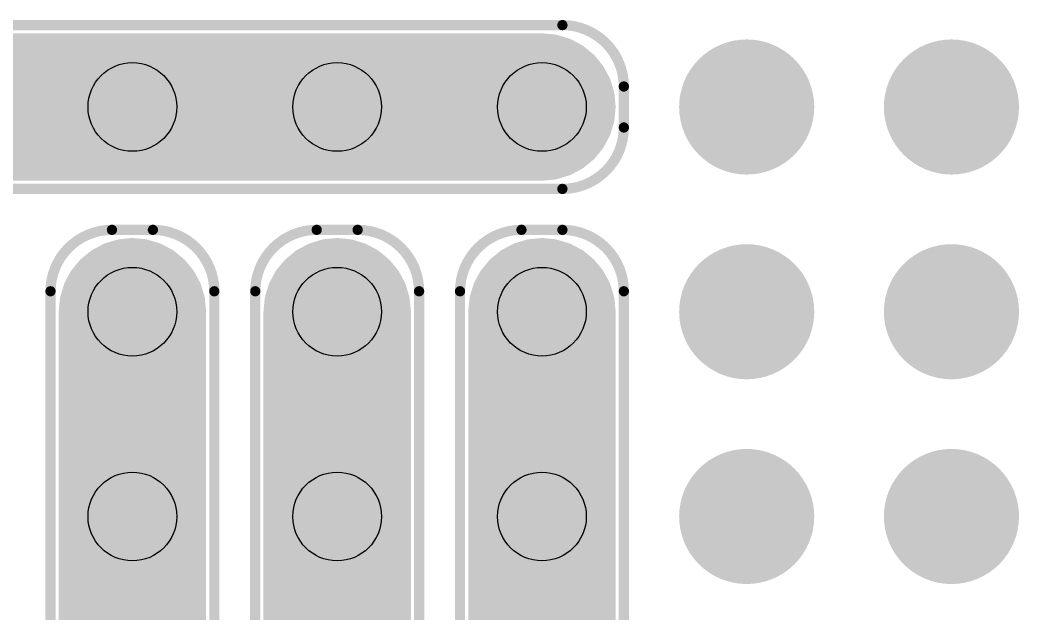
# Model space of a CAD drawing. Extents: x -0.4 to 91.5, y -0.3 to 57.4.
# Drawn here: x 59.31 to 71.7, y 21.03 to 28.38 of the extents above; entities that cross this region are included whole.
import ezdxf

# ---------------------------------------------------------------- set-up
doc = ezdxf.new("R2010")
doc.units = 0
for name, color, linetype in [('1', 12, 'CONTINUOUS'), ('16', 132, 'CONTINUOUS'), ('18', 110, 'CONTINUOUS'), ('20', 53, 'CONTINUOUS'), ('21', 253, 'CONTINUOUS')]:
    doc.layers.add(name, color=color, linetype=linetype)

# ---------------------------------------------------------------- blocks, each defined once
blk = doc.blocks.new('ROUNDV')
at = {"const_width": 0.5}
blk.add_lwpolyline([(0, -0.25, 1), (0, 0.25, 1), (0, -0.25)], format="xyb", dxfattribs=at)

msp = doc.modelspace()

# ---------------------------------------------------------------- linework, layer by layer
at = {"layer": '1', "const_width": 0.3048}
for points in [[(37.6619, 28.0416), (65.9701, 28.0416)], [(37.846, 28.067), (65.786, 28.067)], [(65.786, 28.067), (65.9347, 28.0524)], [(65.9347, 28.0524), (66.0776, 28.009)], [(66.0776, 28.009), (66.2093, 27.9386)], [(66.2093, 27.9386), (66.3248, 27.8438)], [(37.2194, 27.7368), (66.4126, 27.7368)], [(66.3248, 27.8438), (66.4196, 27.7283)], [(66.4196, 27.7283), (66.49, 27.5966)], [(66.49, 27.5966), (66.5334, 27.4537)], [(37.0965, 27.432), (66.5355, 27.432)], [(66.5334, 27.4537), (66.548, 27.305)], [(66.548, 27.305), (66.5334, 27.1563)], [(37.1075, 27.1272), (66.5245, 27.1272)], [(66.5334, 27.1563), (66.49, 27.0134)], [(66.49, 27.0134), (66.4196, 26.8817)], [(66.4196, 26.8817), (66.3248, 26.7662)], [(37.2611, 26.8224), (66.371, 26.8224)], [(66.3248, 26.7662), (66.2093, 26.6714)], [(66.2093, 26.6714), (66.0776, 26.601)], [(65.786, 26.543), (37.846, 26.543)], [(65.9347, 26.5576), (65.786, 26.543)], [(66.0776, 26.601), (65.9347, 26.5576)], [(60.4144, 25.469), (60.5573, 25.5124)], [(60.5573, 25.5124), (60.706, 25.527)], [(60.706, 25.527), (60.8547, 25.5124)], [(60.8547, 25.5124), (60.9976, 25.469)], [(62.9544, 25.469), (63.0973, 25.5124)], [(63.0973, 25.5124), (63.246, 25.527)], [(63.246, 25.527), (63.3947, 25.5124)], [(63.3947, 25.5124), (63.5376, 25.469)], [(65.4944, 25.469), (65.6373, 25.5124)], [(65.6373, 25.5124), (65.786, 25.527)], [(65.786, 25.527), (65.9347, 25.5124)], [(65.9347, 25.5124), (66.0776, 25.469)], [(60.1672, 25.3038), (60.2827, 25.3986)], [(60.2827, 25.3986), (60.4144, 25.469)], [(60.9976, 25.469), (61.1293, 25.3986)], [(61.1293, 25.3986), (61.2448, 25.3038)], [(62.7072, 25.3038), (62.8227, 25.3986)], [(62.8227, 25.3986), (62.9544, 25.469)], [(63.5376, 25.469), (63.6693, 25.3986)], [(63.6693, 25.3986), (63.7848, 25.3038)], [(65.2472, 25.3038), (65.3627, 25.3986)], [(65.3627, 25.3986), (65.4944, 25.469)], [(66.0776, 25.469), (66.2093, 25.3986)], [(66.2093, 25.3986), (66.3248, 25.3038)], [(60.0724, 25.1883), (60.1672, 25.3038)], [(60.1627, 25.2984), (61.2493, 25.2984)], [(61.2448, 25.3038), (61.3396, 25.1883)], [(62.6124, 25.1883), (62.7072, 25.3038)], [(62.7027, 25.2984), (63.7893, 25.2984)], [(63.7848, 25.3038), (63.8796, 25.1883)], [(65.1524, 25.1883), (65.2472, 25.3038)], [(65.2427, 25.2984), (66.3293, 25.2984)], [(66.3248, 25.3038), (66.4196, 25.1883)], [(60.002, 25.0566), (60.0724, 25.1883)], [(61.3396, 25.1883), (61.41, 25.0566)], [(62.542, 25.0566), (62.6124, 25.1883)], [(63.8796, 25.1883), (63.95, 25.0566)], [(65.082, 25.0566), (65.1524, 25.1883)], [(66.4196, 25.1883), (66.49, 25.0566)], [(59.9586, 24.9137), (60.002, 25.0566)], [(61.41, 25.0566), (61.4534, 24.9137)], [(62.4986, 24.9137), (62.542, 25.0566)], [(63.95, 25.0566), (63.9934, 24.9137)], [(65.0386, 24.9137), (65.082, 25.0566)], [(66.49, 25.0566), (66.5334, 24.9137)], [(59.944, 24.765), (59.9586, 24.9137)], [(59.9829, 24.9936), (61.4291, 24.9936)], [(61.4534, 24.9137), (61.468, 24.765)], [(62.484, 24.765), (62.4986, 24.9137)], [(62.5229, 24.9936), (63.9691, 24.9936)], [(63.9934, 24.9137), (64.008, 24.765)], [(65.024, 24.765), (65.0386, 24.9137)], [(65.0629, 24.9936), (66.5091, 24.9936)], [(66.5334, 24.9137), (66.548, 24.765)], [(59.944, 14.605), (59.944, 24.765)], [(61.468, 24.765), (61.468, 14.605)], [(62.484, 14.605), (62.484, 24.765)], [(64.008, 24.765), (64.008, 14.605)], [(65.024, 14.605), (65.024, 24.765)], [(66.548, 24.765), (66.548, 14.605)], [(59.944, 24.6888), (61.468, 24.6888)], [(62.484, 24.6888), (64.008, 24.6888)], [(65.024, 24.6888), (66.548, 24.6888)], [(59.944, 24.384), (61.468, 24.384)], [(62.484, 24.384), (64.008, 24.384)], [(65.024, 24.384), (66.548, 24.384)], [(59.944, 24.0792), (61.468, 24.0792)], [(62.484, 24.0792), (64.008, 24.0792)], [(65.024, 24.0792), (66.548, 24.0792)], [(59.944, 23.7744), (61.468, 23.7744)], [(62.484, 23.7744), (64.008, 23.7744)], [(65.024, 23.7744), (66.548, 23.7744)], [(59.944, 23.4696), (61.468, 23.4696)], [(62.484, 23.4696), (64.008, 23.4696)], [(65.024, 23.4696), (66.548, 23.4696)], [(59.944, 23.1648), (61.468, 23.1648)], [(62.484, 23.1648), (64.008, 23.1648)], [(65.024, 23.1648), (66.548, 23.1648)], [(59.944, 22.86), (61.468, 22.86)], [(62.484, 22.86), (64.008, 22.86)], [(65.024, 22.86), (66.548, 22.86)], [(59.944, 22.5552), (61.468, 22.5552)], [(62.484, 22.5552), (64.008, 22.5552)], [(65.024, 22.5552), (66.548, 22.5552)], [(59.944, 22.2504), (61.468, 22.2504)], [(62.484, 22.2504), (64.008, 22.2504)], [(65.024, 22.2504), (66.548, 22.2504)], [(59.944, 21.9456), (61.468, 21.9456)], [(62.484, 21.9456), (64.008, 21.9456)], [(65.024, 21.9456), (66.548, 21.9456)], [(59.944, 21.6408), (61.468, 21.6408)], [(62.484, 21.6408), (64.008, 21.6408)], [(65.024, 21.6408), (66.548, 21.6408)], [(59.944, 21.336), (61.468, 21.336)], [(62.484, 21.336), (64.008, 21.336)], [(65.024, 21.336), (66.548, 21.336)], [(59.944, 21.0312), (61.468, 21.0312)], [(62.484, 21.0312), (64.008, 21.0312)], [(65.024, 21.0312), (66.548, 21.0312)]]:
    msp.add_lwpolyline(points, dxfattribs=at)
at = {"layer": '1', "const_width": 0.1524}
for points in [[(65.7935, 28.1428, 1), (65.7785, 27.9912)], [(65.786, 27.9908, 1), (65.786, 28.1432)], [(65.9568, 28.1253, 1), (65.9125, 27.9794)], [(65.9272, 27.9765, 1), (65.9421, 28.1282)], [(65.9701, 27.9654, 1), (65.9701, 28.1178)], [(66.1135, 28.0762, 1), (66.0417, 27.9418)], [(66.0555, 27.9361, 1), (66.0997, 28.0819)], [(66.2577, 27.9975, 1), (66.161, 27.8797)], [(66.1734, 27.8714, 1), (66.2453, 28.0058)], [(66.3837, 27.8922, 1), (66.2659, 27.7955)], [(66.2765, 27.7849, 1), (66.3732, 27.9027)], [(66.4126, 27.6606, 1), (66.4126, 27.813)], [(66.4868, 27.7643, 1), (66.3524, 27.6924)], [(66.3607, 27.68, 1), (66.4785, 27.7767)], [(66.5629, 27.6187, 1), (66.4171, 27.5745)], [(66.4228, 27.5607, 1), (66.5572, 27.6325)], [(66.6092, 27.4611, 1), (66.4575, 27.4462)], [(66.4604, 27.4315, 1), (66.6063, 27.4758)], [(66.5355, 27.3558, 1), (66.5355, 27.5082)], [(66.6238, 27.2975, 1), (66.4722, 27.3125)], [(66.4722, 27.2975, 1), (66.6238, 27.3125)], [(66.6063, 27.1342, 1), (66.4604, 27.1785)], [(66.5245, 27.051, 1), (66.5245, 27.2034)], [(66.5572, 26.9775, 1), (66.4228, 27.0493)], [(66.4575, 27.1638, 1), (66.6092, 27.1489)], [(66.4785, 26.8333, 1), (66.3607, 26.93)], [(66.4171, 27.0355, 1), (66.5629, 26.9913)], [(66.3732, 26.7073, 1), (66.2765, 26.8251)], [(66.3524, 26.9176, 1), (66.4868, 26.8457)], [(66.371, 26.7462, 1), (66.371, 26.8986)], [(66.161, 26.7303, 1), (66.2577, 26.6125)], [(66.2453, 26.6042, 1), (66.1734, 26.7386)], [(66.2659, 26.8145, 1), (66.3837, 26.7178)], [(65.7785, 26.6188, 1), (65.7935, 26.4672)], [(65.786, 26.4668, 1), (65.786, 26.6192)], [(65.9125, 26.6306, 1), (65.9568, 26.4847)], [(65.9421, 26.4818, 1), (65.9272, 26.6335)], [(66.0417, 26.6682, 1), (66.1135, 26.5338)], [(66.0997, 26.5281, 1), (66.0555, 26.6739)], [(60.5499, 25.5882, 1), (60.5648, 25.4365)], [(60.5795, 25.4394, 1), (60.5352, 25.5853)], [(60.7135, 25.6028, 1), (60.6985, 25.4512)], [(60.7135, 25.4512, 1), (60.6985, 25.6028)], [(60.8768, 25.5853, 1), (60.8325, 25.4394)], [(60.8472, 25.4365, 1), (60.8621, 25.5882)], [(63.0899, 25.5882, 1), (63.1048, 25.4365)], [(63.1195, 25.4394, 1), (63.0752, 25.5853)], [(63.2535, 25.6028, 1), (63.2385, 25.4512)], [(63.2535, 25.4512, 1), (63.2385, 25.6028)], [(63.4168, 25.5853, 1), (63.3725, 25.4394)], [(63.3872, 25.4365, 1), (63.4021, 25.5882)], [(65.6299, 25.5882, 1), (65.6448, 25.4365)], [(65.6595, 25.4394, 1), (65.6152, 25.5853)], [(65.7935, 25.6028, 1), (65.7785, 25.4512)], [(65.7935, 25.4512, 1), (65.7785, 25.6028)], [(65.9568, 25.5853, 1), (65.9125, 25.4394)], [(65.9272, 25.4365, 1), (65.9421, 25.5882)], [(60.2467, 25.4658, 1), (60.3186, 25.3314)], [(60.331, 25.3397, 1), (60.2343, 25.4575)], [(60.3923, 25.5419, 1), (60.4365, 25.3961)], [(60.4503, 25.4018, 1), (60.3785, 25.5362)], [(61.0335, 25.5362, 1), (60.9617, 25.4018)], [(60.9755, 25.3961, 1), (61.0197, 25.5419)], [(61.1777, 25.4575, 1), (61.081, 25.3397)], [(61.0934, 25.3314, 1), (61.1653, 25.4658)], [(62.7867, 25.4658, 1), (62.8586, 25.3314)], [(62.871, 25.3397, 1), (62.7743, 25.4575)], [(62.9323, 25.5419, 1), (62.9765, 25.3961)], [(62.9903, 25.4018, 1), (62.9185, 25.5362)], [(63.5735, 25.5362, 1), (63.5017, 25.4018)], [(63.5155, 25.3961, 1), (63.5597, 25.5419)], [(63.7177, 25.4575, 1), (63.621, 25.3397)], [(63.6334, 25.3314, 1), (63.7053, 25.4658)], [(65.3267, 25.4658, 1), (65.3986, 25.3314)], [(65.411, 25.3397, 1), (65.3143, 25.4575)], [(65.4723, 25.5419, 1), (65.5165, 25.3961)], [(65.5303, 25.4018, 1), (65.4585, 25.5362)], [(66.1135, 25.5362, 1), (66.0417, 25.4018)], [(66.0555, 25.3961, 1), (66.0997, 25.5419)], [(66.2577, 25.4575, 1), (66.161, 25.3397)], [(66.1734, 25.3314, 1), (66.2453, 25.4658)], [(60.1627, 25.3746, 1), (60.1627, 25.2222)], [(60.1188, 25.3627, 1), (60.2155, 25.2449)], [(60.2261, 25.2555, 1), (60.1083, 25.3522)], [(61.3037, 25.3522, 1), (61.1859, 25.2555)], [(61.1965, 25.2449, 1), (61.2932, 25.3627)], [(61.2493, 25.2222, 1), (61.2493, 25.3746)], [(62.7027, 25.3746, 1), (62.7027, 25.2222)], [(62.6588, 25.3627, 1), (62.7555, 25.2449)], [(62.7661, 25.2555, 1), (62.6483, 25.3522)], [(63.8437, 25.3522, 1), (63.7259, 25.2555)], [(63.7365, 25.2449, 1), (63.8332, 25.3627)], [(63.7893, 25.2222, 1), (63.7893, 25.3746)], [(65.2427, 25.3746, 1), (65.2427, 25.2222)], [(65.1988, 25.3627, 1), (65.2955, 25.2449)], [(65.3061, 25.2555, 1), (65.1883, 25.3522)], [(66.3837, 25.3522, 1), (66.2659, 25.2555)], [(66.2765, 25.2449, 1), (66.3732, 25.3627)], [(66.3293, 25.2222, 1), (66.3293, 25.3746)], [(60.0135, 25.2367, 1), (60.1313, 25.14)], [(60.1396, 25.1524, 1), (60.0052, 25.2243)], [(61.4068, 25.2243, 1), (61.2724, 25.1524)], [(61.2807, 25.14, 1), (61.3985, 25.2367)], [(62.5535, 25.2367, 1), (62.6713, 25.14)], [(62.6796, 25.1524, 1), (62.5452, 25.2243)], [(63.9468, 25.2243, 1), (63.8124, 25.1524)], [(63.8207, 25.14, 1), (63.9385, 25.2367)], [(65.0935, 25.2367, 1), (65.2113, 25.14)], [(65.2196, 25.1524, 1), (65.0852, 25.2243)], [(66.4868, 25.2243, 1), (66.3524, 25.1524)], [(66.3607, 25.14, 1), (66.4785, 25.2367)], [(59.9348, 25.0925, 1), (60.0692, 25.0207)], [(60.0749, 25.0345, 1), (59.9291, 25.0787)], [(61.4829, 25.0787, 1), (61.3371, 25.0345)], [(61.3428, 25.0207, 1), (61.4772, 25.0925)], [(62.4748, 25.0925, 1), (62.6092, 25.0207)], [(62.6149, 25.0345, 1), (62.4691, 25.0787)], [(64.0229, 25.0787, 1), (63.8771, 25.0345)], [(63.8828, 25.0207, 1), (64.0172, 25.0925)], [(65.0148, 25.0925, 1), (65.1492, 25.0207)], [(65.1549, 25.0345, 1), (65.0091, 25.0787)], [(66.5629, 25.0787, 1), (66.4171, 25.0345)], [(66.4228, 25.0207, 1), (66.5572, 25.0925)], [(60.0345, 24.9062, 1), (59.8828, 24.9211)], [(59.9829, 25.0698, 1), (59.9829, 24.9174)], [(61.5292, 24.9211, 1), (61.3775, 24.9062)], [(61.4291, 24.9174, 1), (61.4291, 25.0698)], [(62.5745, 24.9062, 1), (62.4228, 24.9211)], [(62.5229, 25.0698, 1), (62.5229, 24.9174)], [(64.0692, 24.9211, 1), (63.9175, 24.9062)], [(63.9691, 24.9174, 1), (63.9691, 25.0698)], [(65.1145, 24.9062, 1), (64.9628, 24.9211)], [(65.0629, 25.0698, 1), (65.0629, 24.9174)], [(66.6092, 24.9211, 1), (66.4575, 24.9062)], [(66.5091, 24.9174, 1), (66.5091, 25.0698)], [(60.0202, 24.765, 1), (59.8678, 24.765)], [(59.8857, 24.9358, 1), (60.0316, 24.8915)], [(61.3804, 24.8915, 1), (61.5263, 24.9358)], [(61.5442, 24.765, 1), (61.3918, 24.765)], [(62.5602, 24.765, 1), (62.4078, 24.765)], [(62.4257, 24.9358, 1), (62.5716, 24.8915)], [(63.9204, 24.8915, 1), (64.0663, 24.9358)], [(64.0842, 24.765, 1), (63.9318, 24.765)], [(65.1002, 24.765, 1), (64.9478, 24.765)], [(64.9657, 24.9358, 1), (65.1116, 24.8915)], [(66.4604, 24.8915, 1), (66.6063, 24.9358)], [(66.6242, 24.765, 1), (66.4718, 24.765)], [(59.8682, 24.7725, 1), (60.0198, 24.7575)], [(59.944, 24.765, 1), (59.944, 24.6126)], [(61.3922, 24.7575, 1), (61.5438, 24.7725)], [(61.468, 24.6126, 1), (61.468, 24.765)], [(62.4082, 24.7725, 1), (62.5598, 24.7575)], [(62.484, 24.765, 1), (62.484, 24.6126)], [(63.9322, 24.7575, 1), (64.0838, 24.7725)], [(64.008, 24.6126, 1), (64.008, 24.765)], [(64.9482, 24.7725, 1), (65.0998, 24.7575)], [(65.024, 24.765, 1), (65.024, 24.6126)], [(66.4722, 24.7575, 1), (66.6238, 24.7725)], [(66.548, 24.6126, 1), (66.548, 24.765)], [(59.944, 24.4602, 1), (59.944, 24.3078)], [(61.468, 24.3078, 1), (61.468, 24.4602)], [(62.484, 24.4602, 1), (62.484, 24.3078)], [(64.008, 24.3078, 1), (64.008, 24.4602)], [(65.024, 24.4602, 1), (65.024, 24.3078)], [(66.548, 24.3078, 1), (66.548, 24.4602)], [(59.944, 24.1554, 1), (59.944, 24.003)], [(61.468, 24.003, 1), (61.468, 24.1554)], [(62.484, 24.1554, 1), (62.484, 24.003)], [(64.008, 24.003, 1), (64.008, 24.1554)], [(65.024, 24.1554, 1), (65.024, 24.003)], [(66.548, 24.003, 1), (66.548, 24.1554)], [(59.944, 23.8506, 1), (59.944, 23.6982)], [(61.468, 23.6982, 1), (61.468, 23.8506)], [(62.484, 23.8506, 1), (62.484, 23.6982)], [(64.008, 23.6982, 1), (64.008, 23.8506)], [(65.024, 23.8506, 1), (65.024, 23.6982)], [(66.548, 23.6982, 1), (66.548, 23.8506)], [(59.944, 23.5458, 1), (59.944, 23.3934)], [(61.468, 23.3934, 1), (61.468, 23.5458)], [(62.484, 23.5458, 1), (62.484, 23.3934)], [(64.008, 23.3934, 1), (64.008, 23.5458)], [(65.024, 23.5458, 1), (65.024, 23.3934)], [(66.548, 23.3934, 1), (66.548, 23.5458)], [(59.944, 23.241, 1), (59.944, 23.0886)], [(61.468, 23.0886, 1), (61.468, 23.241)], [(62.484, 23.241, 1), (62.484, 23.0886)], [(64.008, 23.0886, 1), (64.008, 23.241)], [(65.024, 23.241, 1), (65.024, 23.0886)], [(66.548, 23.0886, 1), (66.548, 23.241)], [(59.944, 22.9362, 1), (59.944, 22.7838)], [(61.468, 22.7838, 1), (61.468, 22.9362)], [(62.484, 22.9362, 1), (62.484, 22.7838)], [(64.008, 22.7838, 1), (64.008, 22.9362)], [(65.024, 22.9362, 1), (65.024, 22.7838)], [(66.548, 22.7838, 1), (66.548, 22.9362)], [(59.944, 22.6314, 1), (59.944, 22.479)], [(61.468, 22.479, 1), (61.468, 22.6314)], [(62.484, 22.6314, 1), (62.484, 22.479)], [(64.008, 22.479, 1), (64.008, 22.6314)], [(65.024, 22.6314, 1), (65.024, 22.479)], [(66.548, 22.479, 1), (66.548, 22.6314)], [(59.944, 22.3266, 1), (59.944, 22.1742)], [(61.468, 22.1742, 1), (61.468, 22.3266)], [(62.484, 22.3266, 1), (62.484, 22.1742)], [(64.008, 22.1742, 1), (64.008, 22.3266)], [(65.024, 22.3266, 1), (65.024, 22.1742)], [(66.548, 22.1742, 1), (66.548, 22.3266)], [(59.944, 22.0218, 1), (59.944, 21.8694)], [(61.468, 21.8694, 1), (61.468, 22.0218)], [(62.484, 22.0218, 1), (62.484, 21.8694)], [(64.008, 21.8694, 1), (64.008, 22.0218)], [(65.024, 22.0218, 1), (65.024, 21.8694)], [(66.548, 21.8694, 1), (66.548, 22.0218)], [(59.944, 21.717, 1), (59.944, 21.5646)], [(61.468, 21.5646, 1), (61.468, 21.717)], [(62.484, 21.717, 1), (62.484, 21.5646)], [(64.008, 21.5646, 1), (64.008, 21.717)], [(65.024, 21.717, 1), (65.024, 21.5646)], [(66.548, 21.5646, 1), (66.548, 21.717)], [(59.944, 21.4122, 1), (59.944, 21.2598)], [(61.468, 21.2598, 1), (61.468, 21.4122)], [(62.484, 21.4122, 1), (62.484, 21.2598)], [(64.008, 21.2598, 1), (64.008, 21.4122)], [(65.024, 21.4122, 1), (65.024, 21.2598)], [(66.548, 21.2598, 1), (66.548, 21.4122)], [(59.944, 21.1074, 1), (59.944, 20.955)], [(61.468, 20.955, 1), (61.468, 21.1074)], [(62.484, 21.1074, 1), (62.484, 20.955)], [(64.008, 20.955, 1), (64.008, 21.1074)], [(65.024, 21.1074, 1), (65.024, 20.955)], [(66.548, 20.955, 1), (66.548, 21.1074)]]:
    msp.add_lwpolyline(points, format="xyb", dxfattribs=at)
at = {"layer": '16', "const_width": 0.3048}
for points in [[(37.6619, 28.0416), (65.9701, 28.0416)], [(65.786, 28.067), (37.846, 28.067)], [(65.9347, 28.0524), (65.786, 28.067)], [(66.0776, 28.009), (65.9347, 28.0524)], [(66.2093, 27.9386), (66.0776, 28.009)], [(66.3248, 27.8438), (66.2093, 27.9386)], [(37.2194, 27.7368), (66.4126, 27.7368)], [(66.4196, 27.7283), (66.3248, 27.8438)], [(66.49, 27.5966), (66.4196, 27.7283)], [(66.5334, 27.4537), (66.49, 27.5966)], [(37.0965, 27.432), (66.5355, 27.432)], [(66.548, 27.305), (66.5334, 27.4537)], [(66.5334, 27.1563), (66.548, 27.305)], [(37.1075, 27.1272), (66.5245, 27.1272)], [(66.49, 27.0134), (66.5334, 27.1563)], [(66.4196, 26.8817), (66.49, 27.0134)], [(66.3248, 26.7662), (66.4196, 26.8817)], [(37.261, 26.8224), (66.371, 26.8224)], [(66.2093, 26.6714), (66.3248, 26.7662)], [(66.0776, 26.601), (66.2093, 26.6714)], [(37.846, 26.543), (65.786, 26.543)], [(65.786, 26.543), (65.9347, 26.5576)], [(65.9347, 26.5576), (66.0776, 26.601)], [(60.5573, 25.5124), (60.4144, 25.469)], [(60.706, 25.527), (60.5573, 25.5124)], [(60.8547, 25.5124), (60.706, 25.527)], [(60.9976, 25.469), (60.8547, 25.5124)], [(63.0973, 25.5124), (62.9544, 25.469)], [(63.246, 25.527), (63.0973, 25.5124)], [(63.3947, 25.5124), (63.246, 25.527)], [(63.5376, 25.469), (63.3947, 25.5124)], [(65.6373, 25.5124), (65.4944, 25.469)], [(65.786, 25.527), (65.6373, 25.5124)], [(65.9347, 25.5124), (65.786, 25.527)], [(66.0776, 25.469), (65.9347, 25.5124)], [(60.2827, 25.3986), (60.1672, 25.3038)], [(60.4144, 25.469), (60.2827, 25.3986)], [(61.1293, 25.3986), (60.9976, 25.469)], [(61.2448, 25.3038), (61.1293, 25.3986)], [(62.8227, 25.3986), (62.7072, 25.3038)], [(62.9544, 25.469), (62.8227, 25.3986)], [(63.6693, 25.3986), (63.5376, 25.469)], [(63.7848, 25.3038), (63.6693, 25.3986)], [(65.3627, 25.3986), (65.2472, 25.3038)], [(65.4944, 25.469), (65.3627, 25.3986)], [(66.2093, 25.3986), (66.0776, 25.469)], [(66.3248, 25.3038), (66.2093, 25.3986)], [(60.1672, 25.3038), (60.0724, 25.1883)], [(60.1627, 25.2984), (61.2493, 25.2984)], [(61.3396, 25.1883), (61.2448, 25.3038)], [(62.7072, 25.3038), (62.6124, 25.1883)], [(62.7027, 25.2984), (63.7893, 25.2984)], [(63.8796, 25.1883), (63.7848, 25.3038)], [(65.2472, 25.3038), (65.1524, 25.1883)], [(65.2427, 25.2984), (66.3293, 25.2984)], [(66.4196, 25.1883), (66.3248, 25.3038)], [(60.0724, 25.1883), (60.002, 25.0566)], [(61.41, 25.0566), (61.3396, 25.1883)], [(62.6124, 25.1883), (62.542, 25.0566)], [(63.95, 25.0566), (63.8796, 25.1883)], [(65.1524, 25.1883), (65.082, 25.0566)], [(66.49, 25.0566), (66.4196, 25.1883)], [(60.002, 25.0566), (59.9586, 24.9137)], [(61.4534, 24.9137), (61.41, 25.0566)], [(62.542, 25.0566), (62.4986, 24.9137)], [(63.9934, 24.9137), (63.95, 25.0566)], [(65.082, 25.0566), (65.0386, 24.9137)], [(66.5334, 24.9137), (66.49, 25.0566)], [(59.9586, 24.9137), (59.944, 24.765)], [(59.9829, 24.9936), (61.4291, 24.9936)], [(61.468, 24.765), (61.4534, 24.9137)], [(62.4986, 24.9137), (62.484, 24.765)], [(62.5229, 24.9936), (63.9691, 24.9936)], [(64.008, 24.765), (63.9934, 24.9137)], [(65.0386, 24.9137), (65.024, 24.765)], [(65.0629, 24.9936), (66.5091, 24.9936)], [(66.548, 24.765), (66.5334, 24.9137)], [(59.944, 24.765), (59.944, 14.605)], [(61.468, 14.605), (61.468, 24.765)], [(62.484, 24.765), (62.484, 14.605)], [(64.008, 14.605), (64.008, 24.765)], [(65.024, 24.765), (65.024, 14.605)], [(66.548, 14.605), (66.548, 24.765)], [(59.944, 24.6888), (61.468, 24.6888)], [(62.484, 24.6888), (64.008, 24.6888)], [(65.024, 24.6888), (66.548, 24.6888)], [(59.944, 24.384), (61.468, 24.384)], [(62.484, 24.384), (64.008, 24.384)], [(65.024, 24.384), (66.548, 24.384)], [(59.944, 24.0792), (61.468, 24.0792)], [(62.484, 24.0792), (64.008, 24.0792)], [(65.024, 24.0792), (66.548, 24.0792)], [(59.944, 23.7744), (61.468, 23.7744)], [(62.484, 23.7744), (64.008, 23.7744)], [(65.024, 23.7744), (66.548, 23.7744)], [(59.944, 23.4696), (61.468, 23.4696)], [(62.484, 23.4696), (64.008, 23.4696)], [(65.024, 23.4696), (66.548, 23.4696)], [(59.944, 23.1648), (61.468, 23.1648)], [(62.484, 23.1648), (64.008, 23.1648)], [(65.024, 23.1648), (66.548, 23.1648)], [(59.944, 22.86), (61.468, 22.86)], [(62.484, 22.86), (64.008, 22.86)], [(65.024, 22.86), (66.548, 22.86)], [(59.944, 22.5552), (61.468, 22.5552)], [(62.484, 22.5552), (64.008, 22.5552)], [(65.024, 22.5552), (66.548, 22.5552)], [(59.944, 22.2504), (61.468, 22.2504)], [(62.484, 22.2504), (64.008, 22.2504)], [(65.024, 22.2504), (66.548, 22.2504)], [(59.944, 21.9456), (61.468, 21.9456)], [(62.484, 21.9456), (64.008, 21.9456)], [(65.024, 21.9456), (66.548, 21.9456)], [(59.944, 21.6408), (61.468, 21.6408)], [(62.484, 21.6408), (64.008, 21.6408)], [(65.024, 21.6408), (66.548, 21.6408)], [(59.944, 21.336), (61.468, 21.336)], [(62.484, 21.336), (64.008, 21.336)], [(65.024, 21.336), (66.548, 21.336)], [(59.944, 21.0312), (61.468, 21.0312)], [(62.484, 21.0312), (64.008, 21.0312)], [(65.024, 21.0312), (66.548, 21.0312)]]:
    msp.add_lwpolyline(points, dxfattribs=at)
at = {"layer": '16', "const_width": 0.1524}
for points in [[(65.7935, 28.1428, 1), (65.7785, 27.9912)], [(65.786, 27.9908, 1), (65.786, 28.1432)], [(65.9568, 28.1253, 1), (65.9125, 27.9794)], [(65.9272, 27.9765, 1), (65.9421, 28.1282)], [(65.9701, 27.9654, 1), (65.9701, 28.1178)], [(66.1135, 28.0762, 1), (66.0417, 27.9418)], [(66.0555, 27.9361, 1), (66.0997, 28.0819)], [(66.2577, 27.9975, 1), (66.161, 27.8797)], [(66.1734, 27.8714, 1), (66.2453, 28.0058)], [(66.3837, 27.8922, 1), (66.2659, 27.7955)], [(66.2765, 27.7849, 1), (66.3732, 27.9027)], [(66.4126, 27.6606, 1), (66.4126, 27.813)], [(66.4868, 27.7643, 1), (66.3524, 27.6924)], [(66.3607, 27.68, 1), (66.4785, 27.7767)], [(66.5629, 27.6187, 1), (66.4171, 27.5745)], [(66.4228, 27.5607, 1), (66.5572, 27.6325)], [(66.6092, 27.4611, 1), (66.4575, 27.4462)], [(66.4604, 27.4315, 1), (66.6063, 27.4758)], [(66.5355, 27.3558, 1), (66.5355, 27.5082)], [(66.6238, 27.2975, 1), (66.4722, 27.3125)], [(66.4722, 27.2975, 1), (66.6238, 27.3125)], [(66.6063, 27.1342, 1), (66.4604, 27.1785)], [(66.5245, 27.051, 1), (66.5245, 27.2034)], [(66.5572, 26.9775, 1), (66.4228, 27.0493)], [(66.4575, 27.1638, 1), (66.6092, 27.1489)], [(66.4785, 26.8333, 1), (66.3607, 26.93)], [(66.4171, 27.0355, 1), (66.5629, 26.9913)], [(66.3732, 26.7073, 1), (66.2765, 26.8251)], [(66.3524, 26.9176, 1), (66.4868, 26.8457)], [(66.371, 26.7462, 1), (66.371, 26.8986)], [(66.161, 26.7303, 1), (66.2577, 26.6125)], [(66.2453, 26.6042, 1), (66.1734, 26.7386)], [(66.2659, 26.8145, 1), (66.3837, 26.7178)], [(65.7785, 26.6188, 1), (65.7935, 26.4672)], [(65.786, 26.4668, 1), (65.786, 26.6192)], [(65.9125, 26.6306, 1), (65.9568, 26.4847)], [(65.9421, 26.4818, 1), (65.9272, 26.6335)], [(66.0417, 26.6682, 1), (66.1135, 26.5338)], [(66.0997, 26.5281, 1), (66.0555, 26.6739)], [(60.5499, 25.5882, 1), (60.5648, 25.4365)], [(60.5795, 25.4394, 1), (60.5352, 25.5853)], [(60.7135, 25.6028, 1), (60.6985, 25.4512)], [(60.7135, 25.4512, 1), (60.6985, 25.6028)], [(60.8768, 25.5853, 1), (60.8325, 25.4394)], [(60.8472, 25.4365, 1), (60.8621, 25.5882)], [(63.0899, 25.5882, 1), (63.1048, 25.4365)], [(63.1195, 25.4394, 1), (63.0752, 25.5853)], [(63.2535, 25.6028, 1), (63.2385, 25.4512)], [(63.2535, 25.4512, 1), (63.2385, 25.6028)], [(63.4168, 25.5853, 1), (63.3725, 25.4394)], [(63.3872, 25.4365, 1), (63.4021, 25.5882)], [(65.6299, 25.5882, 1), (65.6448, 25.4365)], [(65.6595, 25.4394, 1), (65.6152, 25.5853)], [(65.7935, 25.6028, 1), (65.7785, 25.4512)], [(65.7935, 25.4512, 1), (65.7785, 25.6028)], [(65.9568, 25.5853, 1), (65.9125, 25.4394)], [(65.9272, 25.4365, 1), (65.9421, 25.5882)], [(60.2467, 25.4658, 1), (60.3186, 25.3314)], [(60.331, 25.3397, 1), (60.2343, 25.4575)], [(60.3923, 25.5419, 1), (60.4365, 25.3961)], [(60.4503, 25.4018, 1), (60.3785, 25.5362)], [(61.0335, 25.5362, 1), (60.9617, 25.4018)], [(60.9755, 25.3961, 1), (61.0197, 25.5419)], [(61.1777, 25.4575, 1), (61.081, 25.3397)], [(61.0934, 25.3314, 1), (61.1653, 25.4658)], [(62.7867, 25.4658, 1), (62.8586, 25.3314)], [(62.871, 25.3397, 1), (62.7743, 25.4575)], [(62.9323, 25.5419, 1), (62.9765, 25.3961)], [(62.9903, 25.4018, 1), (62.9185, 25.5362)], [(63.5735, 25.5362, 1), (63.5017, 25.4018)], [(63.5155, 25.3961, 1), (63.5597, 25.5419)], [(63.7177, 25.4575, 1), (63.621, 25.3397)], [(63.6334, 25.3314, 1), (63.7053, 25.4658)], [(65.3267, 25.4658, 1), (65.3986, 25.3314)], [(65.411, 25.3397, 1), (65.3143, 25.4575)], [(65.4723, 25.5419, 1), (65.5165, 25.3961)], [(65.5303, 25.4018, 1), (65.4585, 25.5362)], [(66.1135, 25.5362, 1), (66.0417, 25.4018)], [(66.0555, 25.3961, 1), (66.0997, 25.5419)], [(66.2577, 25.4575, 1), (66.161, 25.3397)], [(66.1734, 25.3314, 1), (66.2453, 25.4658)], [(60.1627, 25.3746, 1), (60.1627, 25.2222)], [(60.1188, 25.3627, 1), (60.2155, 25.2449)], [(60.2261, 25.2555, 1), (60.1083, 25.3522)], [(61.3037, 25.3522, 1), (61.1859, 25.2555)], [(61.1965, 25.2449, 1), (61.2932, 25.3627)], [(61.2493, 25.2222, 1), (61.2493, 25.3746)], [(62.7027, 25.3746, 1), (62.7027, 25.2222)], [(62.6588, 25.3627, 1), (62.7555, 25.2449)], [(62.7661, 25.2555, 1), (62.6483, 25.3522)], [(63.8437, 25.3522, 1), (63.7259, 25.2555)], [(63.7365, 25.2449, 1), (63.8332, 25.3627)], [(63.7893, 25.2222, 1), (63.7893, 25.3746)], [(65.2427, 25.3746, 1), (65.2427, 25.2222)], [(65.1988, 25.3627, 1), (65.2955, 25.2449)], [(65.3061, 25.2555, 1), (65.1883, 25.3522)], [(66.3837, 25.3522, 1), (66.2659, 25.2555)], [(66.2765, 25.2449, 1), (66.3732, 25.3627)], [(66.3293, 25.2222, 1), (66.3293, 25.3746)], [(60.0135, 25.2367, 1), (60.1313, 25.14)], [(60.1396, 25.1524, 1), (60.0052, 25.2243)], [(61.4068, 25.2243, 1), (61.2724, 25.1524)], [(61.2807, 25.14, 1), (61.3985, 25.2367)], [(62.5535, 25.2367, 1), (62.6713, 25.14)], [(62.6796, 25.1524, 1), (62.5452, 25.2243)], [(63.9468, 25.2243, 1), (63.8124, 25.1524)], [(63.8207, 25.14, 1), (63.9385, 25.2367)], [(65.0935, 25.2367, 1), (65.2113, 25.14)], [(65.2196, 25.1524, 1), (65.0852, 25.2243)], [(66.4868, 25.2243, 1), (66.3524, 25.1524)], [(66.3607, 25.14, 1), (66.4785, 25.2367)], [(59.9348, 25.0925, 1), (60.0692, 25.0207)], [(60.0749, 25.0345, 1), (59.9291, 25.0787)], [(61.4829, 25.0787, 1), (61.3371, 25.0345)], [(61.3428, 25.0207, 1), (61.4772, 25.0925)], [(62.4748, 25.0925, 1), (62.6092, 25.0207)], [(62.6149, 25.0345, 1), (62.4691, 25.0787)], [(64.0229, 25.0787, 1), (63.8771, 25.0345)], [(63.8828, 25.0207, 1), (64.0172, 25.0925)], [(65.0148, 25.0925, 1), (65.1492, 25.0207)], [(65.1549, 25.0345, 1), (65.0091, 25.0787)], [(66.5629, 25.0787, 1), (66.4171, 25.0345)], [(66.4228, 25.0207, 1), (66.5572, 25.0925)], [(60.0345, 24.9062, 1), (59.8828, 24.9211)], [(59.9829, 25.0698, 1), (59.9829, 24.9174)], [(61.5292, 24.9211, 1), (61.3775, 24.9062)], [(61.4291, 24.9174, 1), (61.4291, 25.0698)], [(62.5745, 24.9062, 1), (62.4228, 24.9211)], [(62.5229, 25.0698, 1), (62.5229, 24.9174)], [(64.0692, 24.9211, 1), (63.9175, 24.9062)], [(63.9691, 24.9174, 1), (63.9691, 25.0698)], [(65.1145, 24.9062, 1), (64.9628, 24.9211)], [(65.0629, 25.0698, 1), (65.0629, 24.9174)], [(66.6092, 24.9211, 1), (66.4575, 24.9062)], [(66.5091, 24.9174, 1), (66.5091, 25.0698)], [(60.0202, 24.765, 1), (59.8678, 24.765)], [(59.8857, 24.9358, 1), (60.0316, 24.8915)], [(61.3804, 24.8915, 1), (61.5263, 24.9358)], [(61.5442, 24.765, 1), (61.3918, 24.765)], [(62.5602, 24.765, 1), (62.4078, 24.765)], [(62.4257, 24.9358, 1), (62.5716, 24.8915)], [(63.9204, 24.8915, 1), (64.0663, 24.9358)], [(64.0842, 24.765, 1), (63.9318, 24.765)], [(65.1002, 24.765, 1), (64.9478, 24.765)], [(64.9657, 24.9358, 1), (65.1116, 24.8915)], [(66.4604, 24.8915, 1), (66.6063, 24.9358)], [(66.6242, 24.765, 1), (66.4718, 24.765)], [(59.8682, 24.7725, 1), (60.0198, 24.7575)], [(59.944, 24.765, 1), (59.944, 24.6126)], [(61.3922, 24.7575, 1), (61.5438, 24.7725)], [(61.468, 24.6126, 1), (61.468, 24.765)], [(62.4082, 24.7725, 1), (62.5598, 24.7575)], [(62.484, 24.765, 1), (62.484, 24.6126)], [(63.9322, 24.7575, 1), (64.0838, 24.7725)], [(64.008, 24.6126, 1), (64.008, 24.765)], [(64.9482, 24.7725, 1), (65.0998, 24.7575)], [(65.024, 24.765, 1), (65.024, 24.6126)], [(66.4722, 24.7575, 1), (66.6238, 24.7725)], [(66.548, 24.6126, 1), (66.548, 24.765)], [(59.944, 24.4602, 1), (59.944, 24.3078)], [(61.468, 24.3078, 1), (61.468, 24.4602)], [(62.484, 24.4602, 1), (62.484, 24.3078)], [(64.008, 24.3078, 1), (64.008, 24.4602)], [(65.024, 24.4602, 1), (65.024, 24.3078)], [(66.548, 24.3078, 1), (66.548, 24.4602)], [(59.944, 24.1554, 1), (59.944, 24.003)], [(61.468, 24.003, 1), (61.468, 24.1554)], [(62.484, 24.1554, 1), (62.484, 24.003)], [(64.008, 24.003, 1), (64.008, 24.1554)], [(65.024, 24.1554, 1), (65.024, 24.003)], [(66.548, 24.003, 1), (66.548, 24.1554)], [(59.944, 23.8506, 1), (59.944, 23.6982)], [(61.468, 23.6982, 1), (61.468, 23.8506)], [(62.484, 23.8506, 1), (62.484, 23.6982)], [(64.008, 23.6982, 1), (64.008, 23.8506)], [(65.024, 23.8506, 1), (65.024, 23.6982)], [(66.548, 23.6982, 1), (66.548, 23.8506)], [(59.944, 23.5458, 1), (59.944, 23.3934)], [(61.468, 23.3934, 1), (61.468, 23.5458)], [(62.484, 23.5458, 1), (62.484, 23.3934)], [(64.008, 23.3934, 1), (64.008, 23.5458)], [(65.024, 23.5458, 1), (65.024, 23.3934)], [(66.548, 23.3934, 1), (66.548, 23.5458)], [(59.944, 23.241, 1), (59.944, 23.0886)], [(61.468, 23.0886, 1), (61.468, 23.241)], [(62.484, 23.241, 1), (62.484, 23.0886)], [(64.008, 23.0886, 1), (64.008, 23.241)], [(65.024, 23.241, 1), (65.024, 23.0886)], [(66.548, 23.0886, 1), (66.548, 23.241)], [(59.944, 22.9362, 1), (59.944, 22.7838)], [(61.468, 22.7838, 1), (61.468, 22.9362)], [(62.484, 22.9362, 1), (62.484, 22.7838)], [(64.008, 22.7838, 1), (64.008, 22.9362)], [(65.024, 22.9362, 1), (65.024, 22.7838)], [(66.548, 22.7838, 1), (66.548, 22.9362)], [(59.944, 22.6314, 1), (59.944, 22.479)], [(61.468, 22.479, 1), (61.468, 22.6314)], [(62.484, 22.6314, 1), (62.484, 22.479)], [(64.008, 22.479, 1), (64.008, 22.6314)], [(65.024, 22.6314, 1), (65.024, 22.479)], [(66.548, 22.479, 1), (66.548, 22.6314)], [(59.944, 22.3266, 1), (59.944, 22.1742)], [(61.468, 22.1742, 1), (61.468, 22.3266)], [(62.484, 22.3266, 1), (62.484, 22.1742)], [(64.008, 22.1742, 1), (64.008, 22.3266)], [(65.024, 22.3266, 1), (65.024, 22.1742)], [(66.548, 22.1742, 1), (66.548, 22.3266)], [(59.944, 22.0218, 1), (59.944, 21.8694)], [(61.468, 21.8694, 1), (61.468, 22.0218)], [(62.484, 22.0218, 1), (62.484, 21.8694)], [(64.008, 21.8694, 1), (64.008, 22.0218)], [(65.024, 22.0218, 1), (65.024, 21.8694)], [(66.548, 21.8694, 1), (66.548, 22.0218)], [(59.944, 21.717, 1), (59.944, 21.5646)], [(61.468, 21.5646, 1), (61.468, 21.717)], [(62.484, 21.717, 1), (62.484, 21.5646)], [(64.008, 21.5646, 1), (64.008, 21.717)], [(65.024, 21.717, 1), (65.024, 21.5646)], [(66.548, 21.5646, 1), (66.548, 21.717)], [(59.944, 21.4122, 1), (59.944, 21.2598)], [(61.468, 21.2598, 1), (61.468, 21.4122)], [(62.484, 21.4122, 1), (62.484, 21.2598)], [(64.008, 21.2598, 1), (64.008, 21.4122)], [(65.024, 21.4122, 1), (65.024, 21.2598)], [(66.548, 21.2598, 1), (66.548, 21.4122)], [(59.944, 21.1074, 1), (59.944, 20.955)], [(61.468, 20.955, 1), (61.468, 21.1074)], [(62.484, 21.1074, 1), (62.484, 20.955)], [(64.008, 20.955, 1), (64.008, 21.1074)], [(65.024, 21.1074, 1), (65.024, 20.955)], [(66.548, 20.955, 1), (66.548, 21.1074)]]:
    msp.add_lwpolyline(points, format="xyb", dxfattribs=at)
at = {"layer": '20'}
for centre in [(60.706, 27.305), (63.246, 27.305), (65.786, 27.305), (60.706, 24.765), (63.246, 24.765), (65.786, 24.765), (60.706, 22.225), (63.246, 22.225), (65.786, 22.225)]:
    msp.add_circle(centre, 0.55, dxfattribs=at)
at = {"layer": '21', "const_width": 0.127}
for points in [[(37.592, 28.321), (66.04, 28.321)], [(66.802, 27.559), (66.802, 27.051)], [(66.04, 26.289), (37.592, 26.289)], [(60.452, 25.781), (60.96, 25.781)], [(62.992, 25.781), (63.5, 25.781)], [(65.532, 25.781), (66.04, 25.781)], [(59.69, 14.351), (59.69, 25.019)], [(61.722, 25.019), (61.722, 14.351)], [(62.23, 14.351), (62.23, 25.019)], [(64.262, 25.019), (64.262, 14.351)], [(64.77, 14.351), (64.77, 25.019)], [(66.802, 25.019), (66.802, 14.351)]]:
    msp.add_lwpolyline(points, dxfattribs=at)
at = {"layer": '21'}
for points, const_width in [([(66.802, 27.559, 0.4142), (66.04, 28.321)], 0.127), ([(66.04, 28.3528, 1), (66.04, 28.2893)], 0.0635), ([(66.04, 28.2893, 1), (66.04, 28.3528)], 0.0635), ([(66.8338, 27.559, 1), (66.7703, 27.559)], 0.0635), ([(66.7703, 27.559, 1), (66.8338, 27.559)], 0.0635), ([(66.04, 26.289, 0.4142), (66.802, 27.051)], 0.127), ([(66.8338, 27.051, 1), (66.7703, 27.051)], 0.0635), ([(66.7703, 27.051, 1), (66.8338, 27.051)], 0.0635), ([(66.04, 26.3208, 1), (66.04, 26.2573)], 0.0635), ([(66.04, 26.2573, 1), (66.04, 26.3208)], 0.0635), ([(60.452, 25.781, 0.4142), (59.69, 25.019)], 0.127), ([(60.452, 25.8128, 1), (60.452, 25.7493)], 0.0635), ([(60.452, 25.7493, 1), (60.452, 25.8128)], 0.0635), ([(61.722, 25.019, 0.4142), (60.96, 25.781)], 0.127), ([(60.96, 25.8128, 1), (60.96, 25.7493)], 0.0635), ([(60.96, 25.7493, 1), (60.96, 25.8128)], 0.0635), ([(62.992, 25.781, 0.4142), (62.23, 25.019)], 0.127), ([(62.992, 25.8128, 1), (62.992, 25.7493)], 0.0635), ([(62.992, 25.7493, 1), (62.992, 25.8128)], 0.0635), ([(64.262, 25.019, 0.4142), (63.5, 25.781)], 0.127), ([(63.5, 25.8128, 1), (63.5, 25.7493)], 0.0635), ([(63.5, 25.7493, 1), (63.5, 25.8128)], 0.0635), ([(65.532, 25.781, 0.4142), (64.77, 25.019)], 0.127), ([(65.532, 25.8128, 1), (65.532, 25.7493)], 0.0635), ([(65.532, 25.7493, 1), (65.532, 25.8128)], 0.0635), ([(66.802, 25.019, 0.4142), (66.04, 25.781)], 0.127), ([(66.04, 25.8128, 1), (66.04, 25.7493)], 0.0635), ([(66.04, 25.7493, 1), (66.04, 25.8128)], 0.0635), ([(59.7218, 25.019, 1), (59.6583, 25.019)], 0.0635), ([(59.6583, 25.019, 1), (59.7218, 25.019)], 0.0635), ([(61.7538, 25.019, 1), (61.6902, 25.019)], 0.0635), ([(61.6902, 25.019, 1), (61.7538, 25.019)], 0.0635), ([(62.2618, 25.019, 1), (62.1983, 25.019)], 0.0635), ([(62.1983, 25.019, 1), (62.2618, 25.019)], 0.0635), ([(64.2938, 25.019, 1), (64.2302, 25.019)], 0.0635), ([(64.2302, 25.019, 1), (64.2938, 25.019)], 0.0635), ([(64.8017, 25.019, 1), (64.7382, 25.019)], 0.0635), ([(64.7382, 25.019, 1), (64.8017, 25.019)], 0.0635), ([(66.8338, 25.019, 1), (66.7703, 25.019)], 0.0635), ([(66.7703, 25.019, 1), (66.8338, 25.019)], 0.0635)]:
    msp.add_lwpolyline(points, format="xyb", dxfattribs=dict(at, const_width=const_width))

# ---------------------------------------------------------------- block references
at = {"layer": '18', "xscale": 1.6764, "yscale": 1.6764}
for p in [(68.326, 27.305), (68.326, 27.305), (70.866, 27.305), (70.866, 27.305), (68.326, 24.765), (68.326, 24.765), (70.866, 24.765), (70.866, 24.765), (68.326, 22.225), (68.326, 22.225), (70.866, 22.225), (70.866, 22.225)]:
    msp.add_blockref('ROUNDV', p, dxfattribs=at)

doc.saveas('drawing.dxf')
